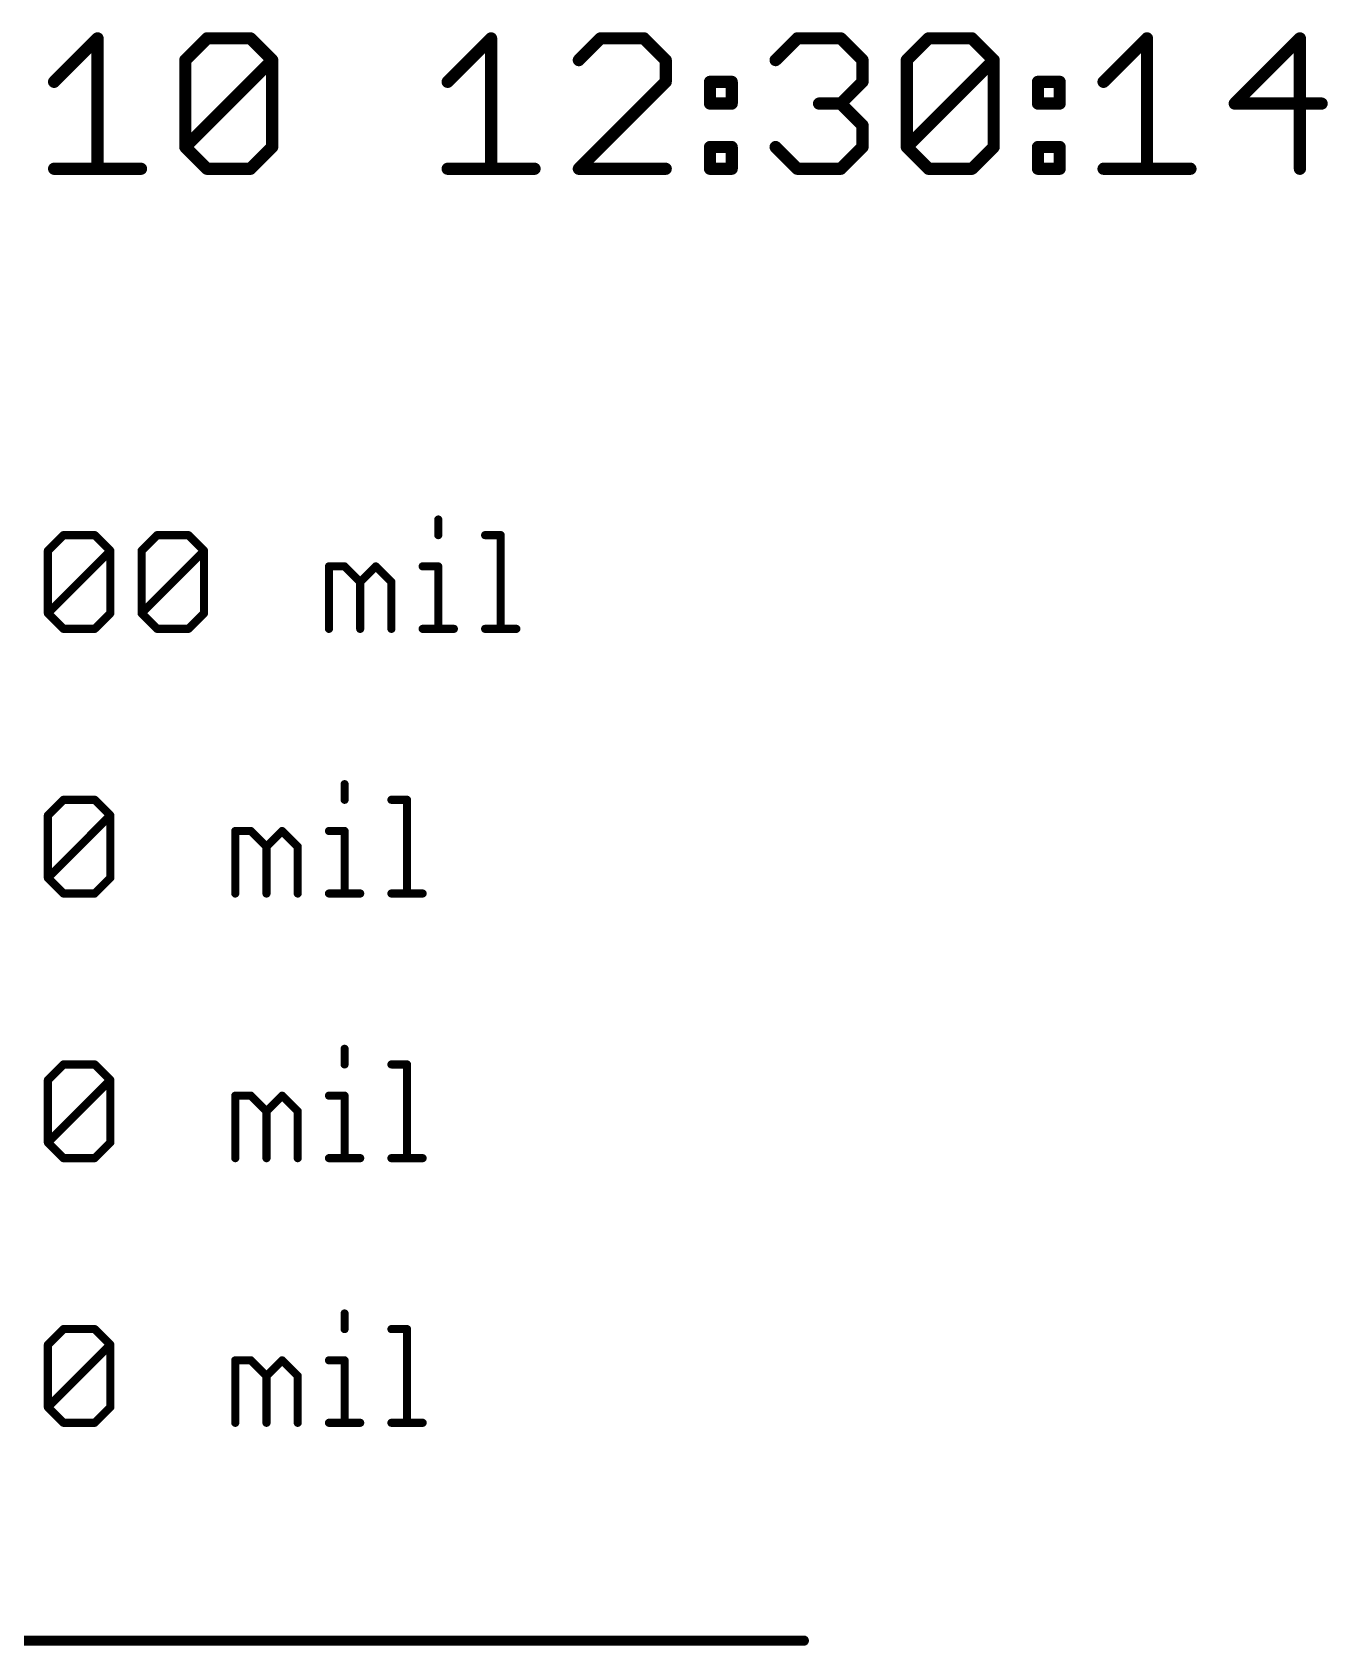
# Model space of a CAD drawing. Extents: x -84 to 54, y -45 to 6.
# Drawn here: x 37.5 to 53.67, y -45.04 to -24.91 of the extents above; entities that cross this region are included whole.
import ezdxf

# ---------------------------------------------------------------- set-up
doc = ezdxf.new("R2010")
doc.units = 0
doc.layers.add('144', color=253, linetype='CONTINUOUS')

msp = doc.modelspace()

# ---------------------------------------------------------------- linework, layer by layer
at = {"layer": '144'}
for points, const_width in [([(37.7744, -25.5304), (38.3167, -24.9881)], 0.1524), ([(38.3167, -24.9881), (38.3167, -26.615)], 0.1524), ([(39.4115, -25.2592), (39.6826, -24.9881)], 0.1524), ([(39.6826, -24.9881), (40.2249, -24.9881)], 0.1524), ([(40.2249, -24.9881), (40.4961, -25.2592)], 0.1524), ([(42.6857, -25.5304), (43.228, -24.9881)], 0.1524), ([(43.228, -24.9881), (43.228, -26.615)], 0.1524), ([(44.5939, -24.9881), (44.3228, -25.2592)], 0.1524), ([(45.1362, -24.9881), (44.5939, -24.9881)], 0.1524), ([(45.4074, -25.2592), (45.1362, -24.9881)], 0.1524), ([(46.7784, -25.2592), (47.0495, -24.9881)], 0.1524), ([(47.0495, -24.9881), (47.5918, -24.9881)], 0.1524), ([(47.5918, -24.9881), (47.863, -25.2592)], 0.1524), ([(48.4155, -25.2592), (48.6866, -24.9881)], 0.1524), ([(48.6866, -24.9881), (49.2289, -24.9881)], 0.1524), ([(49.2289, -24.9881), (49.5001, -25.2592)], 0.1524), ([(50.8711, -25.5304), (51.4134, -24.9881)], 0.1524), ([(51.4134, -24.9881), (51.4134, -26.615)], 0.1524), ([(53.3216, -24.9881), (52.5082, -25.8016)], 0.1524), ([(53.3216, -26.615), (53.3216, -24.9881)], 0.1524), ([(39.4115, -26.3439), (39.4115, -25.2592)], 0.1524), ([(39.4115, -26.3439), (40.4961, -25.2592)], 0.1524), ([(40.4961, -25.2592), (40.4961, -26.3439)], 0.1524), ([(45.4074, -25.5304), (45.4074, -25.2592)], 0.1524), ([(47.863, -25.2592), (47.863, -25.5304)], 0.1524), ([(48.4155, -26.3439), (48.4155, -25.2592)], 0.1524), ([(48.4155, -26.3439), (49.5001, -25.2592)], 0.1524), ([(49.5001, -25.2592), (49.5001, -26.3439)], 0.1524), ([(44.3228, -26.615), (45.4074, -25.5304)], 0.1524), ([(45.9599, -25.5304), (46.231, -25.5304)], 0.1524), ([(45.9599, -25.8016), (45.9599, -25.5304)], 0.1524), ([(46.231, -25.5304), (46.231, -25.8016)], 0.1524), ([(47.863, -25.5304), (47.5918, -25.8016)], 0.1524), ([(50.0526, -25.5304), (50.3237, -25.5304)], 0.1524), ([(50.0526, -25.8016), (50.0526, -25.5304)], 0.1524), ([(50.3237, -25.5304), (50.3237, -25.8016)], 0.1524), ([(46.231, -25.8016), (45.9599, -25.8016)], 0.1524), ([(47.5918, -25.8016), (47.3207, -25.8016)], 0.1524), ([(47.5918, -25.8016), (47.863, -26.0727)], 0.1524), ([(50.3237, -25.8016), (50.0526, -25.8016)], 0.1524), ([(52.5082, -25.8016), (53.5928, -25.8016)], 0.1524), ([(47.863, -26.0727), (47.863, -26.3439)], 0.1524), ([(39.6826, -26.615), (39.4115, -26.3439)], 0.1524), ([(40.4961, -26.3439), (40.2249, -26.615)], 0.1524), ([(45.9599, -26.3439), (46.231, -26.3439)], 0.1524), ([(45.9599, -26.615), (45.9599, -26.3439)], 0.1524), ([(46.231, -26.3439), (46.231, -26.615)], 0.1524), ([(47.0495, -26.615), (46.7784, -26.3439)], 0.1524), ([(47.863, -26.3439), (47.5918, -26.615)], 0.1524), ([(48.6866, -26.615), (48.4155, -26.3439)], 0.1524), ([(49.5001, -26.3439), (49.2289, -26.615)], 0.1524), ([(50.0526, -26.3439), (50.3237, -26.3439)], 0.1524), ([(50.0526, -26.615), (50.0526, -26.3439)], 0.1524), ([(50.3237, -26.3439), (50.3237, -26.615)], 0.1524), ([(37.7744, -26.615), (38.859, -26.615)], 0.1524), ([(40.2249, -26.615), (39.6826, -26.615)], 0.1524), ([(42.6857, -26.615), (43.7703, -26.615)], 0.1524), ([(45.4074, -26.615), (44.3228, -26.615)], 0.1524), ([(46.231, -26.615), (45.9599, -26.615)], 0.1524), ([(47.5918, -26.615), (47.0495, -26.615)], 0.1524), ([(49.2289, -26.615), (48.6866, -26.615)], 0.1524), ([(50.3237, -26.615), (50.0526, -26.615)], 0.1524), ([(50.8711, -26.615), (51.9557, -26.615)], 0.1524), ([(42.5686, -30.9912), (42.5686, -31.1861)], 0.1016), ([(37.6966, -31.381), (37.8914, -31.1861)], 0.1016), ([(37.8914, -31.1861), (38.2812, -31.1861)], 0.1016), ([(38.2812, -31.1861), (38.4761, -31.381)], 0.1016), ([(38.8659, -31.381), (39.0607, -31.1861)], 0.1016), ([(39.0607, -31.1861), (39.4505, -31.1861)], 0.1016), ([(39.4505, -31.1861), (39.6454, -31.381)], 0.1016), ([(43.1533, -31.1861), (43.3481, -31.1861)], 0.1016), ([(43.3481, -31.1861), (43.3481, -32.3554)], 0.1016), ([(37.6966, -32.1606), (37.6966, -31.381)], 0.1016), ([(37.6966, -32.1606), (38.4761, -31.381)], 0.1016), ([(38.4761, -31.381), (38.4761, -32.1606)], 0.1016), ([(38.8659, -32.1606), (38.8659, -31.381)], 0.1016), ([(38.8659, -32.1606), (39.6454, -31.381)], 0.1016), ([(39.6454, -31.381), (39.6454, -32.1606)], 0.1016), ([(41.2045, -32.3554), (41.2045, -31.5759)], 0.1016), ([(41.2045, -31.5759), (41.3993, -31.5759)], 0.1016), ([(41.3993, -31.5759), (41.5942, -31.7708)], 0.1016), ([(41.5942, -31.7708), (41.7891, -31.5759)], 0.1016), ([(41.7891, -31.5759), (41.984, -31.7708)], 0.1016), ([(42.3738, -31.5759), (42.5686, -31.5759)], 0.1016), ([(42.5686, -31.5759), (42.5686, -32.3554)], 0.1016), ([(41.5942, -31.7708), (41.5942, -32.3554)], 0.1016), ([(41.984, -31.7708), (41.984, -32.3554)], 0.1016), ([(37.8914, -32.3554), (37.6966, -32.1606)], 0.1016), ([(38.4761, -32.1606), (38.2812, -32.3554)], 0.1016), ([(39.0607, -32.3554), (38.8659, -32.1606)], 0.1016), ([(39.6454, -32.1606), (39.4505, -32.3554)], 0.1016), ([(38.2812, -32.3554), (37.8914, -32.3554)], 0.1016), ([(39.4505, -32.3554), (39.0607, -32.3554)], 0.1016), ([(42.3738, -32.3554), (42.7635, -32.3554)], 0.1016), ([(43.1533, -32.3554), (43.543, -32.3554)], 0.1016), ([(41.3993, -34.2932), (41.3993, -34.4881)], 0.1016), ([(37.6966, -34.683), (37.8914, -34.4881)], 0.1016), ([(37.8914, -34.4881), (38.2812, -34.4881)], 0.1016), ([(38.2812, -34.4881), (38.4761, -34.683)], 0.1016), ([(41.984, -34.4881), (42.1788, -34.4881)], 0.1016), ([(42.1788, -34.4881), (42.1788, -35.6574)], 0.1016), ([(37.6966, -35.4626), (37.6966, -34.683)], 0.1016), ([(37.6966, -35.4626), (38.4761, -34.683)], 0.1016), ([(38.4761, -34.683), (38.4761, -35.4626)], 0.1016), ([(40.0352, -35.6574), (40.0352, -34.8779)], 0.1016), ([(40.0352, -34.8779), (40.23, -34.8779)], 0.1016), ([(40.23, -34.8779), (40.4249, -35.0728)], 0.1016), ([(40.4249, -35.0728), (40.6198, -34.8779)], 0.1016), ([(40.4249, -35.0728), (40.4249, -35.6574)], 0.1016), ([(40.6198, -34.8779), (40.8147, -35.0728)], 0.1016), ([(40.8147, -35.0728), (40.8147, -35.6574)], 0.1016), ([(41.2045, -34.8779), (41.3993, -34.8779)], 0.1016), ([(41.3993, -34.8779), (41.3993, -35.6574)], 0.1016), ([(37.8914, -35.6574), (37.6966, -35.4626)], 0.1016), ([(38.4761, -35.4626), (38.2812, -35.6574)], 0.1016), ([(38.2812, -35.6574), (37.8914, -35.6574)], 0.1016), ([(41.2045, -35.6574), (41.5942, -35.6574)], 0.1016), ([(41.984, -35.6574), (42.3737, -35.6574)], 0.1016), ([(41.3993, -37.5952), (41.3993, -37.7901)], 0.1016), ([(37.6966, -37.985), (37.8914, -37.7901)], 0.1016), ([(37.8914, -37.7901), (38.2812, -37.7901)], 0.1016), ([(38.2812, -37.7901), (38.4761, -37.985)], 0.1016), ([(41.984, -37.7901), (42.1788, -37.7901)], 0.1016), ([(42.1788, -37.7901), (42.1788, -38.9594)], 0.1016), ([(37.6966, -38.7646), (37.6966, -37.985)], 0.1016), ([(37.6966, -38.7646), (38.4761, -37.985)], 0.1016), ([(38.4761, -37.985), (38.4761, -38.7646)], 0.1016), ([(40.0352, -38.9594), (40.0352, -38.1799)], 0.1016), ([(40.0352, -38.1799), (40.23, -38.1799)], 0.1016), ([(40.23, -38.1799), (40.4249, -38.3748)], 0.1016), ([(40.4249, -38.3748), (40.6198, -38.1799)], 0.1016), ([(40.6198, -38.1799), (40.8147, -38.3748)], 0.1016), ([(41.2045, -38.1799), (41.3993, -38.1799)], 0.1016), ([(41.3993, -38.1799), (41.3993, -38.9594)], 0.1016), ([(40.4249, -38.3748), (40.4249, -38.9594)], 0.1016), ([(40.8147, -38.3748), (40.8147, -38.9594)], 0.1016), ([(37.8914, -38.9594), (37.6966, -38.7646)], 0.1016), ([(38.4761, -38.7646), (38.2812, -38.9594)], 0.1016), ([(38.2812, -38.9594), (37.8914, -38.9594)], 0.1016), ([(41.2045, -38.9594), (41.5942, -38.9594)], 0.1016), ([(41.984, -38.9594), (42.3737, -38.9594)], 0.1016), ([(41.3993, -40.8972), (41.3993, -41.0921)], 0.1016), ([(37.6966, -41.287), (37.8914, -41.0921)], 0.1016), ([(37.8914, -41.0921), (38.2812, -41.0921)], 0.1016), ([(38.2812, -41.0921), (38.4761, -41.287)], 0.1016), ([(41.984, -41.0921), (42.1788, -41.0921)], 0.1016), ([(42.1788, -41.0921), (42.1788, -42.2614)], 0.1016), ([(37.6966, -42.0666), (37.6966, -41.287)], 0.1016), ([(37.6966, -42.0666), (38.4761, -41.287)], 0.1016), ([(38.4761, -41.287), (38.4761, -42.0666)], 0.1016), ([(40.0352, -42.2614), (40.0352, -41.4819)], 0.1016), ([(40.0352, -41.4819), (40.23, -41.4819)], 0.1016), ([(40.23, -41.4819), (40.4249, -41.6768)], 0.1016), ([(40.4249, -41.6768), (40.6198, -41.4819)], 0.1016), ([(40.6198, -41.4819), (40.8147, -41.6768)], 0.1016), ([(41.2045, -41.4819), (41.3993, -41.4819)], 0.1016), ([(41.3993, -41.4819), (41.3993, -42.2614)], 0.1016), ([(40.4249, -41.6768), (40.4249, -42.2614)], 0.1016), ([(40.8147, -41.6768), (40.8147, -42.2614)], 0.1016), ([(37.8914, -42.2614), (37.6966, -42.0666)], 0.1016), ([(38.4761, -42.0666), (38.2812, -42.2614)], 0.1016), ([(38.2812, -42.2614), (37.8914, -42.2614)], 0.1016), ([(41.2045, -42.2614), (41.5942, -42.2614)], 0.1016), ([(41.984, -42.2614), (42.3737, -42.2614)], 0.1016), ([(12.5871, -44.9792), (47.1311, -44.9792)], 0.127)]:
    msp.add_lwpolyline(points, dxfattribs=dict(at, const_width=const_width))
for points, const_width in [([(38.3548, -24.9881, 1), (38.2786, -24.9881)], 0.0762), ([(38.3436, -25.015, 1), (38.2898, -24.9612)], 0.0762), ([(39.6826, -24.95, 1), (39.6826, -25.0262)], 0.0762), ([(39.7095, -25.015, 1), (39.6557, -24.9612)], 0.0762), ([(40.2518, -24.9612, 1), (40.198, -25.015)], 0.0762), ([(40.2249, -25.0262, 1), (40.2249, -24.95)], 0.0762), ([(43.2661, -24.9881, 1), (43.1899, -24.9881)], 0.0762), ([(43.2549, -25.015, 1), (43.2011, -24.9612)], 0.0762), ([(44.5939, -24.95, 1), (44.5939, -25.0262)], 0.0762), ([(44.6208, -25.015, 1), (44.567, -24.9612)], 0.0762), ([(45.1631, -24.9612, 1), (45.1093, -25.015)], 0.0762), ([(45.1362, -25.0262, 1), (45.1362, -24.95)], 0.0762), ([(47.0495, -24.95, 1), (47.0495, -25.0262)], 0.0762), ([(47.0764, -25.015, 1), (47.0226, -24.9612)], 0.0762), ([(47.6187, -24.9612, 1), (47.5649, -25.015)], 0.0762), ([(47.5918, -25.0262, 1), (47.5918, -24.95)], 0.0762), ([(48.6866, -24.95, 1), (48.6866, -25.0262)], 0.0762), ([(48.7135, -25.015, 1), (48.6597, -24.9612)], 0.0762), ([(49.2558, -24.9612, 1), (49.202, -25.015)], 0.0762), ([(49.2289, -25.0262, 1), (49.2289, -24.95)], 0.0762), ([(51.4515, -24.9881, 1), (51.3753, -24.9881)], 0.0762), ([(51.4403, -25.015, 1), (51.3865, -24.9612)], 0.0762), ([(53.3597, -24.9881, 1), (53.2835, -24.9881)], 0.0762), ([(53.3485, -25.015, 1), (53.2947, -24.9612)], 0.0762), ([(39.4496, -25.2592, 1), (39.3734, -25.2592)], 0.0762), ([(39.3846, -25.2323, 1), (39.4384, -25.2861)], 0.0762), ([(40.5342, -25.2592, 1), (40.458, -25.2592)], 0.0762), ([(40.523, -25.2861, 1), (40.4692, -25.2323)], 0.0762), ([(40.4692, -25.2861, 1), (40.523, -25.2323)], 0.0762), ([(44.2959, -25.2323, 1), (44.3497, -25.2861)], 0.0762), ([(45.4455, -25.2592, 1), (45.3693, -25.2592)], 0.0762), ([(45.3805, -25.2861, 1), (45.4343, -25.2323)], 0.0762), ([(46.7515, -25.2323, 1), (46.8053, -25.2861)], 0.0762), ([(47.9011, -25.2592, 1), (47.8249, -25.2592)], 0.0762), ([(47.8361, -25.2861, 1), (47.8899, -25.2323)], 0.0762), ([(48.4536, -25.2592, 1), (48.3774, -25.2592)], 0.0762), ([(48.3886, -25.2323, 1), (48.4424, -25.2861)], 0.0762), ([(49.5382, -25.2592, 1), (49.462, -25.2592)], 0.0762), ([(49.527, -25.2861, 1), (49.4732, -25.2323)], 0.0762), ([(49.4732, -25.2861, 1), (49.527, -25.2323)], 0.0762), ([(37.7475, -25.5035, 1), (37.8013, -25.5573)], 0.0762), ([(42.6588, -25.5035, 1), (42.7126, -25.5573)], 0.0762), ([(45.3693, -25.5304, 1), (45.4455, -25.5304)], 0.0762), ([(45.4343, -25.5573, 1), (45.3805, -25.5035)], 0.0762), ([(45.9599, -25.4923, 1), (45.9599, -25.5685)], 0.0762), ([(45.998, -25.5304, 1), (45.9218, -25.5304)], 0.0762), ([(46.2691, -25.5304, 1), (46.1929, -25.5304)], 0.0762), ([(46.231, -25.5685, 1), (46.231, -25.4923)], 0.0762), ([(47.8249, -25.5304, 1), (47.9011, -25.5304)], 0.0762), ([(47.8899, -25.5573, 1), (47.8361, -25.5035)], 0.0762), ([(50.0526, -25.4923, 1), (50.0526, -25.5685)], 0.0762), ([(50.0907, -25.5304, 1), (50.0145, -25.5304)], 0.0762), ([(50.3618, -25.5304, 1), (50.2856, -25.5304)], 0.0762), ([(50.3237, -25.5685, 1), (50.3237, -25.4923)], 0.0762), ([(50.8442, -25.5035, 1), (50.898, -25.5573)], 0.0762), ([(45.9599, -25.7635, 1), (45.9599, -25.8397)], 0.0762), ([(45.9218, -25.8016, 1), (45.998, -25.8016)], 0.0762), ([(46.1929, -25.8016, 1), (46.2691, -25.8016)], 0.0762), ([(46.231, -25.8397, 1), (46.231, -25.7635)], 0.0762), ([(47.3207, -25.7635, 1), (47.3207, -25.8397)], 0.0762), ([(47.6187, -25.7747, 1), (47.5649, -25.8285)], 0.0762), ([(47.5649, -25.7747, 1), (47.6187, -25.8285)], 0.0762), ([(47.5918, -25.8397, 1), (47.5918, -25.7635)], 0.0762), ([(50.0526, -25.7635, 1), (50.0526, -25.8397)], 0.0762), ([(50.0145, -25.8016, 1), (50.0907, -25.8016)], 0.0762), ([(50.2856, -25.8016, 1), (50.3618, -25.8016)], 0.0762), ([(50.3237, -25.8397, 1), (50.3237, -25.7635)], 0.0762), ([(52.5082, -25.7635, 1), (52.5082, -25.8397)], 0.0762), ([(52.4813, -25.7747, 1), (52.5351, -25.8285)], 0.0762), ([(53.5928, -25.8397, 1), (53.5928, -25.7635)], 0.0762), ([(47.9011, -26.0727, 1), (47.8249, -26.0727)], 0.0762), ([(47.8361, -26.0996, 1), (47.8899, -26.0458)], 0.0762), ([(39.3734, -26.3439, 1), (39.4496, -26.3439)], 0.0762), ([(39.4384, -26.317, 1), (39.3846, -26.3708)], 0.0762), ([(39.3846, -26.317, 1), (39.4384, -26.3708)], 0.0762), ([(40.458, -26.3439, 1), (40.5342, -26.3439)], 0.0762), ([(40.523, -26.3708, 1), (40.4692, -26.317)], 0.0762), ([(45.9599, -26.3058, 1), (45.9599, -26.382)], 0.0762), ([(45.998, -26.3439, 1), (45.9218, -26.3439)], 0.0762), ([(46.2691, -26.3439, 1), (46.1929, -26.3439)], 0.0762), ([(46.231, -26.382, 1), (46.231, -26.3058)], 0.0762), ([(46.8053, -26.317, 1), (46.7515, -26.3708)], 0.0762), ([(47.8249, -26.3439, 1), (47.9011, -26.3439)], 0.0762), ([(47.8899, -26.3708, 1), (47.8361, -26.317)], 0.0762), ([(48.3774, -26.3439, 1), (48.4536, -26.3439)], 0.0762), ([(48.4424, -26.317, 1), (48.3886, -26.3708)], 0.0762), ([(48.3886, -26.317, 1), (48.4424, -26.3708)], 0.0762), ([(49.462, -26.3439, 1), (49.5382, -26.3439)], 0.0762), ([(49.527, -26.3708, 1), (49.4732, -26.317)], 0.0762), ([(50.0526, -26.3058, 1), (50.0526, -26.382)], 0.0762), ([(50.0907, -26.3439, 1), (50.0145, -26.3439)], 0.0762), ([(50.3618, -26.3439, 1), (50.2856, -26.3439)], 0.0762), ([(50.3237, -26.382, 1), (50.3237, -26.3058)], 0.0762), ([(37.7744, -26.5769, 1), (37.7744, -26.6531)], 0.0762), ([(38.859, -26.6531, 1), (38.859, -26.5769)], 0.0762), ([(39.6826, -26.5769, 1), (39.6826, -26.6531)], 0.0762), ([(39.6557, -26.6419, 1), (39.7095, -26.5881)], 0.0762), ([(40.198, -26.5881, 1), (40.2518, -26.6419)], 0.0762), ([(40.2249, -26.6531, 1), (40.2249, -26.5769)], 0.0762), ([(42.6857, -26.5769, 1), (42.6857, -26.6531)], 0.0762), ([(43.7703, -26.6531, 1), (43.7703, -26.5769)], 0.0762), ([(44.3228, -26.5769, 1), (44.3228, -26.6531)], 0.0762), ([(44.2959, -26.5881, 1), (44.3497, -26.6419)], 0.0762), ([(45.4074, -26.6531, 1), (45.4074, -26.5769)], 0.0762), ([(45.9599, -26.5769, 1), (45.9599, -26.6531)], 0.0762), ([(46.231, -26.6531, 1), (46.231, -26.5769)], 0.0762), ([(47.0495, -26.5769, 1), (47.0495, -26.6531)], 0.0762), ([(47.0226, -26.6419, 1), (47.0764, -26.5881)], 0.0762), ([(47.5649, -26.5881, 1), (47.6187, -26.6419)], 0.0762), ([(47.5918, -26.6531, 1), (47.5918, -26.5769)], 0.0762), ([(48.6866, -26.5769, 1), (48.6866, -26.6531)], 0.0762), ([(48.6597, -26.6419, 1), (48.7135, -26.5881)], 0.0762), ([(49.202, -26.5881, 1), (49.2558, -26.6419)], 0.0762), ([(49.2289, -26.6531, 1), (49.2289, -26.5769)], 0.0762), ([(50.0526, -26.5769, 1), (50.0526, -26.6531)], 0.0762), ([(50.3237, -26.6531, 1), (50.3237, -26.5769)], 0.0762), ([(50.8711, -26.5769, 1), (50.8711, -26.6531)], 0.0762), ([(51.9557, -26.6531, 1), (51.9557, -26.5769)], 0.0762), ([(38.2786, -26.615, 1), (38.3548, -26.615)], 0.0762), ([(43.1899, -26.615, 1), (43.2661, -26.615)], 0.0762), ([(45.9218, -26.615, 1), (45.998, -26.615)], 0.0762), ([(46.1929, -26.615, 1), (46.2691, -26.615)], 0.0762), ([(50.0145, -26.615, 1), (50.0907, -26.615)], 0.0762), ([(50.2856, -26.615, 1), (50.3618, -26.615)], 0.0762), ([(51.3753, -26.615, 1), (51.4515, -26.615)], 0.0762), ([(53.2835, -26.615, 1), (53.3597, -26.615)], 0.0762), ([(42.594, -30.9912, 1), (42.5432, -30.9912)], 0.0508), ([(37.8914, -31.1607, 1), (37.8914, -31.2115)], 0.0508), ([(37.9094, -31.2041, 1), (37.8734, -31.1681)], 0.0508), ([(38.2992, -31.1681, 1), (38.2632, -31.2041)], 0.0508), ([(38.2812, -31.2115, 1), (38.2812, -31.1607)], 0.0508), ([(39.0607, -31.1607, 1), (39.0607, -31.2115)], 0.0508), ([(39.0787, -31.2041, 1), (39.0427, -31.1681)], 0.0508), ([(39.4685, -31.1681, 1), (39.4325, -31.2041)], 0.0508), ([(39.4505, -31.2115, 1), (39.4505, -31.1607)], 0.0508), ([(42.5432, -31.1861, 1), (42.594, -31.1861)], 0.0508), ([(43.1533, -31.1607, 1), (43.1533, -31.2115)], 0.0508), ([(43.3735, -31.1861, 1), (43.3227, -31.1861)], 0.0508), ([(43.3481, -31.2115, 1), (43.3481, -31.1607)], 0.0508), ([(37.6786, -31.363, 1), (37.7146, -31.399)], 0.0508), ([(37.722, -31.381, 1), (37.6712, -31.381)], 0.0508), ([(38.5015, -31.381, 1), (38.4507, -31.381)], 0.0508), ([(38.4941, -31.399, 1), (38.4581, -31.363)], 0.0508), ([(38.4581, -31.399, 1), (38.4941, -31.363)], 0.0508), ([(38.8479, -31.363, 1), (38.8839, -31.399)], 0.0508), ([(38.8913, -31.381, 1), (38.8405, -31.381)], 0.0508), ([(39.6708, -31.381, 1), (39.62, -31.381)], 0.0508), ([(39.6634, -31.399, 1), (39.6274, -31.363)], 0.0508), ([(39.6274, -31.399, 1), (39.6634, -31.363)], 0.0508), ([(41.2299, -31.5759, 1), (41.1791, -31.5759)], 0.0508), ([(41.2045, -31.5505, 1), (41.2045, -31.6013)], 0.0508), ([(41.4173, -31.5579, 1), (41.3813, -31.5939)], 0.0508), ([(41.3993, -31.6013, 1), (41.3993, -31.5505)], 0.0508), ([(41.8071, -31.5579, 1), (41.7711, -31.5939)], 0.0508), ([(41.8071, -31.5939, 1), (41.7711, -31.5579)], 0.0508), ([(42.3738, -31.5505, 1), (42.3738, -31.6013)], 0.0508), ([(42.594, -31.5759, 1), (42.5432, -31.5759)], 0.0508), ([(42.5686, -31.6013, 1), (42.5686, -31.5505)], 0.0508), ([(41.5762, -31.7528, 1), (41.6122, -31.7888)], 0.0508), ([(41.6196, -31.7708, 1), (41.5688, -31.7708)], 0.0508), ([(41.5762, -31.7888, 1), (41.6122, -31.7528)], 0.0508), ([(42.0094, -31.7708, 1), (41.9586, -31.7708)], 0.0508), ([(41.966, -31.7888, 1), (42.002, -31.7528)], 0.0508), ([(37.7146, -32.1426, 1), (37.6786, -32.1786)], 0.0508), ([(37.6786, -32.1426, 1), (37.7146, -32.1786)], 0.0508), ([(37.6712, -32.1606, 1), (37.722, -32.1606)], 0.0508), ([(38.4507, -32.1606, 1), (38.5015, -32.1606)], 0.0508), ([(38.4941, -32.1786, 1), (38.4581, -32.1426)], 0.0508), ([(38.8839, -32.1426, 1), (38.8479, -32.1786)], 0.0508), ([(38.8479, -32.1426, 1), (38.8839, -32.1786)], 0.0508), ([(38.8405, -32.1606, 1), (38.8913, -32.1606)], 0.0508), ([(39.62, -32.1606, 1), (39.6708, -32.1606)], 0.0508), ([(39.6634, -32.1786, 1), (39.6274, -32.1426)], 0.0508), ([(37.8914, -32.33, 1), (37.8914, -32.3808)], 0.0508), ([(37.8734, -32.3734, 1), (37.9094, -32.3374)], 0.0508), ([(38.2632, -32.3374, 1), (38.2992, -32.3734)], 0.0508), ([(38.2812, -32.3808, 1), (38.2812, -32.33)], 0.0508), ([(39.0607, -32.33, 1), (39.0607, -32.3808)], 0.0508), ([(39.0427, -32.3734, 1), (39.0787, -32.3374)], 0.0508), ([(39.4325, -32.3374, 1), (39.4685, -32.3734)], 0.0508), ([(39.4505, -32.3808, 1), (39.4505, -32.33)], 0.0508), ([(41.1791, -32.3554, 1), (41.2299, -32.3554)], 0.0508), ([(41.5688, -32.3554, 1), (41.6196, -32.3554)], 0.0508), ([(41.9586, -32.3554, 1), (42.0094, -32.3554)], 0.0508), ([(42.3738, -32.33, 1), (42.3738, -32.3808)], 0.0508), ([(42.5432, -32.3554, 1), (42.594, -32.3554)], 0.0508), ([(42.7635, -32.3808, 1), (42.7635, -32.33)], 0.0508), ([(43.1533, -32.33, 1), (43.1533, -32.3808)], 0.0508), ([(43.3227, -32.3554, 1), (43.3735, -32.3554)], 0.0508), ([(43.543, -32.3808, 1), (43.543, -32.33)], 0.0508), ([(41.4247, -34.2932, 1), (41.3739, -34.2932)], 0.0508), ([(37.8914, -34.4627, 1), (37.8914, -34.5135)], 0.0508), ([(37.9094, -34.5061, 1), (37.8734, -34.4701)], 0.0508), ([(38.2992, -34.4701, 1), (38.2632, -34.5061)], 0.0508), ([(38.2812, -34.5135, 1), (38.2812, -34.4627)], 0.0508), ([(41.3739, -34.4881, 1), (41.4247, -34.4881)], 0.0508), ([(41.984, -34.4627, 1), (41.984, -34.5135)], 0.0508), ([(42.2042, -34.4881, 1), (42.1534, -34.4881)], 0.0508), ([(42.1788, -34.5135, 1), (42.1788, -34.4627)], 0.0508), ([(37.6786, -34.665, 1), (37.7146, -34.701)], 0.0508), ([(37.722, -34.683, 1), (37.6712, -34.683)], 0.0508), ([(38.5015, -34.683, 1), (38.4507, -34.683)], 0.0508), ([(38.4941, -34.701, 1), (38.4581, -34.665)], 0.0508), ([(38.4581, -34.701, 1), (38.4941, -34.665)], 0.0508), ([(40.0606, -34.8779, 1), (40.0098, -34.8779)], 0.0508), ([(40.0352, -34.8525, 1), (40.0352, -34.9033)], 0.0508), ([(40.248, -34.8599, 1), (40.212, -34.8959)], 0.0508), ([(40.23, -34.9033, 1), (40.23, -34.8525)], 0.0508), ([(40.4503, -35.0728, 1), (40.3995, -35.0728)], 0.0508), ([(40.6378, -34.8599, 1), (40.6018, -34.8959)], 0.0508), ([(40.6378, -34.8959, 1), (40.6018, -34.8599)], 0.0508), ([(40.8401, -35.0728, 1), (40.7893, -35.0728)], 0.0508), ([(41.2045, -34.8525, 1), (41.2045, -34.9033)], 0.0508), ([(41.4247, -34.8779, 1), (41.3739, -34.8779)], 0.0508), ([(41.3993, -34.9033, 1), (41.3993, -34.8525)], 0.0508), ([(40.4069, -35.0548, 1), (40.4429, -35.0908)], 0.0508), ([(40.4069, -35.0908, 1), (40.4429, -35.0548)], 0.0508), ([(40.7967, -35.0908, 1), (40.8327, -35.0548)], 0.0508), ([(37.7146, -35.4446, 1), (37.6786, -35.4806)], 0.0508), ([(37.6786, -35.4446, 1), (37.7146, -35.4806)], 0.0508), ([(38.4941, -35.4806, 1), (38.4581, -35.4446)], 0.0508), ([(37.6712, -35.4626, 1), (37.722, -35.4626)], 0.0508), ([(37.8914, -35.632, 1), (37.8914, -35.6828)], 0.0508), ([(37.8734, -35.6754, 1), (37.9094, -35.6394)], 0.0508), ([(38.2632, -35.6394, 1), (38.2992, -35.6754)], 0.0508), ([(38.2812, -35.6828, 1), (38.2812, -35.632)], 0.0508), ([(38.4507, -35.4626, 1), (38.5015, -35.4626)], 0.0508), ([(41.2045, -35.632, 1), (41.2045, -35.6828)], 0.0508), ([(41.5942, -35.6828, 1), (41.5942, -35.632)], 0.0508), ([(41.984, -35.632, 1), (41.984, -35.6828)], 0.0508), ([(42.3737, -35.6828, 1), (42.3737, -35.632)], 0.0508), ([(40.0098, -35.6574, 1), (40.0606, -35.6574)], 0.0508), ([(40.3995, -35.6574, 1), (40.4503, -35.6574)], 0.0508), ([(40.7893, -35.6574, 1), (40.8401, -35.6574)], 0.0508), ([(41.3739, -35.6574, 1), (41.4247, -35.6574)], 0.0508), ([(42.1534, -35.6574, 1), (42.2042, -35.6574)], 0.0508), ([(41.4247, -37.5952, 1), (41.3739, -37.5952)], 0.0508), ([(37.8914, -37.7647, 1), (37.8914, -37.8155)], 0.0508), ([(37.9094, -37.8081, 1), (37.8734, -37.7721)], 0.0508), ([(38.2992, -37.7721, 1), (38.2632, -37.8081)], 0.0508), ([(38.2812, -37.8155, 1), (38.2812, -37.7647)], 0.0508), ([(41.3739, -37.7901, 1), (41.4247, -37.7901)], 0.0508), ([(41.984, -37.7647, 1), (41.984, -37.8155)], 0.0508), ([(42.2042, -37.7901, 1), (42.1534, -37.7901)], 0.0508), ([(42.1788, -37.8155, 1), (42.1788, -37.7647)], 0.0508), ([(37.6786, -37.967, 1), (37.7146, -38.003)], 0.0508), ([(37.722, -37.985, 1), (37.6712, -37.985)], 0.0508), ([(38.5015, -37.985, 1), (38.4507, -37.985)], 0.0508), ([(38.4941, -38.003, 1), (38.4581, -37.967)], 0.0508), ([(38.4581, -38.003, 1), (38.4941, -37.967)], 0.0508), ([(40.0606, -38.1799, 1), (40.0098, -38.1799)], 0.0508), ([(40.0352, -38.1545, 1), (40.0352, -38.2053)], 0.0508), ([(40.248, -38.1619, 1), (40.212, -38.1979)], 0.0508), ([(40.23, -38.2053, 1), (40.23, -38.1545)], 0.0508), ([(40.6378, -38.1619, 1), (40.6018, -38.1979)], 0.0508), ([(40.6378, -38.1979, 1), (40.6018, -38.1619)], 0.0508), ([(41.2045, -38.1545, 1), (41.2045, -38.2053)], 0.0508), ([(41.4247, -38.1799, 1), (41.3739, -38.1799)], 0.0508), ([(41.3993, -38.2053, 1), (41.3993, -38.1545)], 0.0508), ([(40.4069, -38.3568, 1), (40.4429, -38.3928)], 0.0508), ([(40.4503, -38.3748, 1), (40.3995, -38.3748)], 0.0508), ([(40.4069, -38.3928, 1), (40.4429, -38.3568)], 0.0508), ([(40.8401, -38.3748, 1), (40.7893, -38.3748)], 0.0508), ([(40.7967, -38.3928, 1), (40.8327, -38.3568)], 0.0508), ([(37.7146, -38.7466, 1), (37.6786, -38.7826)], 0.0508), ([(37.6786, -38.7466, 1), (37.7146, -38.7826)], 0.0508), ([(37.6712, -38.7646, 1), (37.722, -38.7646)], 0.0508), ([(38.4507, -38.7646, 1), (38.5015, -38.7646)], 0.0508), ([(38.4941, -38.7826, 1), (38.4581, -38.7466)], 0.0508), ([(37.8914, -38.934, 1), (37.8914, -38.9848)], 0.0508), ([(37.8734, -38.9774, 1), (37.9094, -38.9414)], 0.0508), ([(38.2632, -38.9414, 1), (38.2992, -38.9774)], 0.0508), ([(38.2812, -38.9848, 1), (38.2812, -38.934)], 0.0508), ([(40.0098, -38.9594, 1), (40.0606, -38.9594)], 0.0508), ([(40.3995, -38.9594, 1), (40.4503, -38.9594)], 0.0508), ([(40.7893, -38.9594, 1), (40.8401, -38.9594)], 0.0508), ([(41.2045, -38.934, 1), (41.2045, -38.9848)], 0.0508), ([(41.3739, -38.9594, 1), (41.4247, -38.9594)], 0.0508), ([(41.5942, -38.9848, 1), (41.5942, -38.934)], 0.0508), ([(41.984, -38.934, 1), (41.984, -38.9848)], 0.0508), ([(42.1534, -38.9594, 1), (42.2042, -38.9594)], 0.0508), ([(42.3737, -38.9848, 1), (42.3737, -38.934)], 0.0508), ([(41.4247, -40.8972, 1), (41.3739, -40.8972)], 0.0508), ([(37.8914, -41.0667, 1), (37.8914, -41.1175)], 0.0508), ([(37.9094, -41.1101, 1), (37.8734, -41.0741)], 0.0508), ([(38.2992, -41.0741, 1), (38.2632, -41.1101)], 0.0508), ([(38.2812, -41.1175, 1), (38.2812, -41.0667)], 0.0508), ([(41.3739, -41.0921, 1), (41.4247, -41.0921)], 0.0508), ([(41.984, -41.0667, 1), (41.984, -41.1175)], 0.0508), ([(42.2042, -41.0921, 1), (42.1534, -41.0921)], 0.0508), ([(42.1788, -41.1175, 1), (42.1788, -41.0667)], 0.0508), ([(37.6786, -41.269, 1), (37.7146, -41.305)], 0.0508), ([(37.722, -41.287, 1), (37.6712, -41.287)], 0.0508), ([(38.5015, -41.287, 1), (38.4507, -41.287)], 0.0508), ([(38.4941, -41.305, 1), (38.4581, -41.269)], 0.0508), ([(38.4581, -41.305, 1), (38.4941, -41.269)], 0.0508), ([(40.0606, -41.4819, 1), (40.0098, -41.4819)], 0.0508), ([(40.0352, -41.4565, 1), (40.0352, -41.5073)], 0.0508), ([(40.248, -41.4639, 1), (40.212, -41.4999)], 0.0508), ([(40.23, -41.5073, 1), (40.23, -41.4565)], 0.0508), ([(40.6378, -41.4639, 1), (40.6018, -41.4999)], 0.0508), ([(40.6378, -41.4999, 1), (40.6018, -41.4639)], 0.0508), ([(41.2045, -41.4565, 1), (41.2045, -41.5073)], 0.0508), ([(41.4247, -41.4819, 1), (41.3739, -41.4819)], 0.0508), ([(41.3993, -41.5073, 1), (41.3993, -41.4565)], 0.0508), ([(40.4069, -41.6588, 1), (40.4429, -41.6948)], 0.0508), ([(40.4503, -41.6768, 1), (40.3995, -41.6768)], 0.0508), ([(40.4069, -41.6948, 1), (40.4429, -41.6588)], 0.0508), ([(40.8401, -41.6768, 1), (40.7893, -41.6768)], 0.0508), ([(40.7967, -41.6948, 1), (40.8327, -41.6588)], 0.0508), ([(37.7146, -42.0486, 1), (37.6786, -42.0846)], 0.0508), ([(37.6786, -42.0486, 1), (37.7146, -42.0846)], 0.0508), ([(37.6712, -42.0666, 1), (37.722, -42.0666)], 0.0508), ([(38.4507, -42.0666, 1), (38.5015, -42.0666)], 0.0508), ([(38.4941, -42.0846, 1), (38.4581, -42.0486)], 0.0508), ([(37.8914, -42.236, 1), (37.8914, -42.2868)], 0.0508), ([(37.8734, -42.2794, 1), (37.9094, -42.2434)], 0.0508), ([(38.2632, -42.2434, 1), (38.2992, -42.2794)], 0.0508), ([(38.2812, -42.2868, 1), (38.2812, -42.236)], 0.0508), ([(40.0098, -42.2614, 1), (40.0606, -42.2614)], 0.0508), ([(40.3995, -42.2614, 1), (40.4503, -42.2614)], 0.0508), ([(40.7893, -42.2614, 1), (40.8401, -42.2614)], 0.0508), ([(41.2045, -42.236, 1), (41.2045, -42.2868)], 0.0508), ([(41.3739, -42.2614, 1), (41.4247, -42.2614)], 0.0508), ([(41.5942, -42.2868, 1), (41.5942, -42.236)], 0.0508), ([(41.984, -42.236, 1), (41.984, -42.2868)], 0.0508), ([(42.1534, -42.2614, 1), (42.2042, -42.2614)], 0.0508), ([(42.3737, -42.2868, 1), (42.3737, -42.236)], 0.0508), ([(47.1311, -45.011, 1), (47.1311, -44.9474)], 0.0635)]:
    msp.add_lwpolyline(points, format="xyb", dxfattribs=dict(at, const_width=const_width))

doc.saveas('drawing.dxf')
